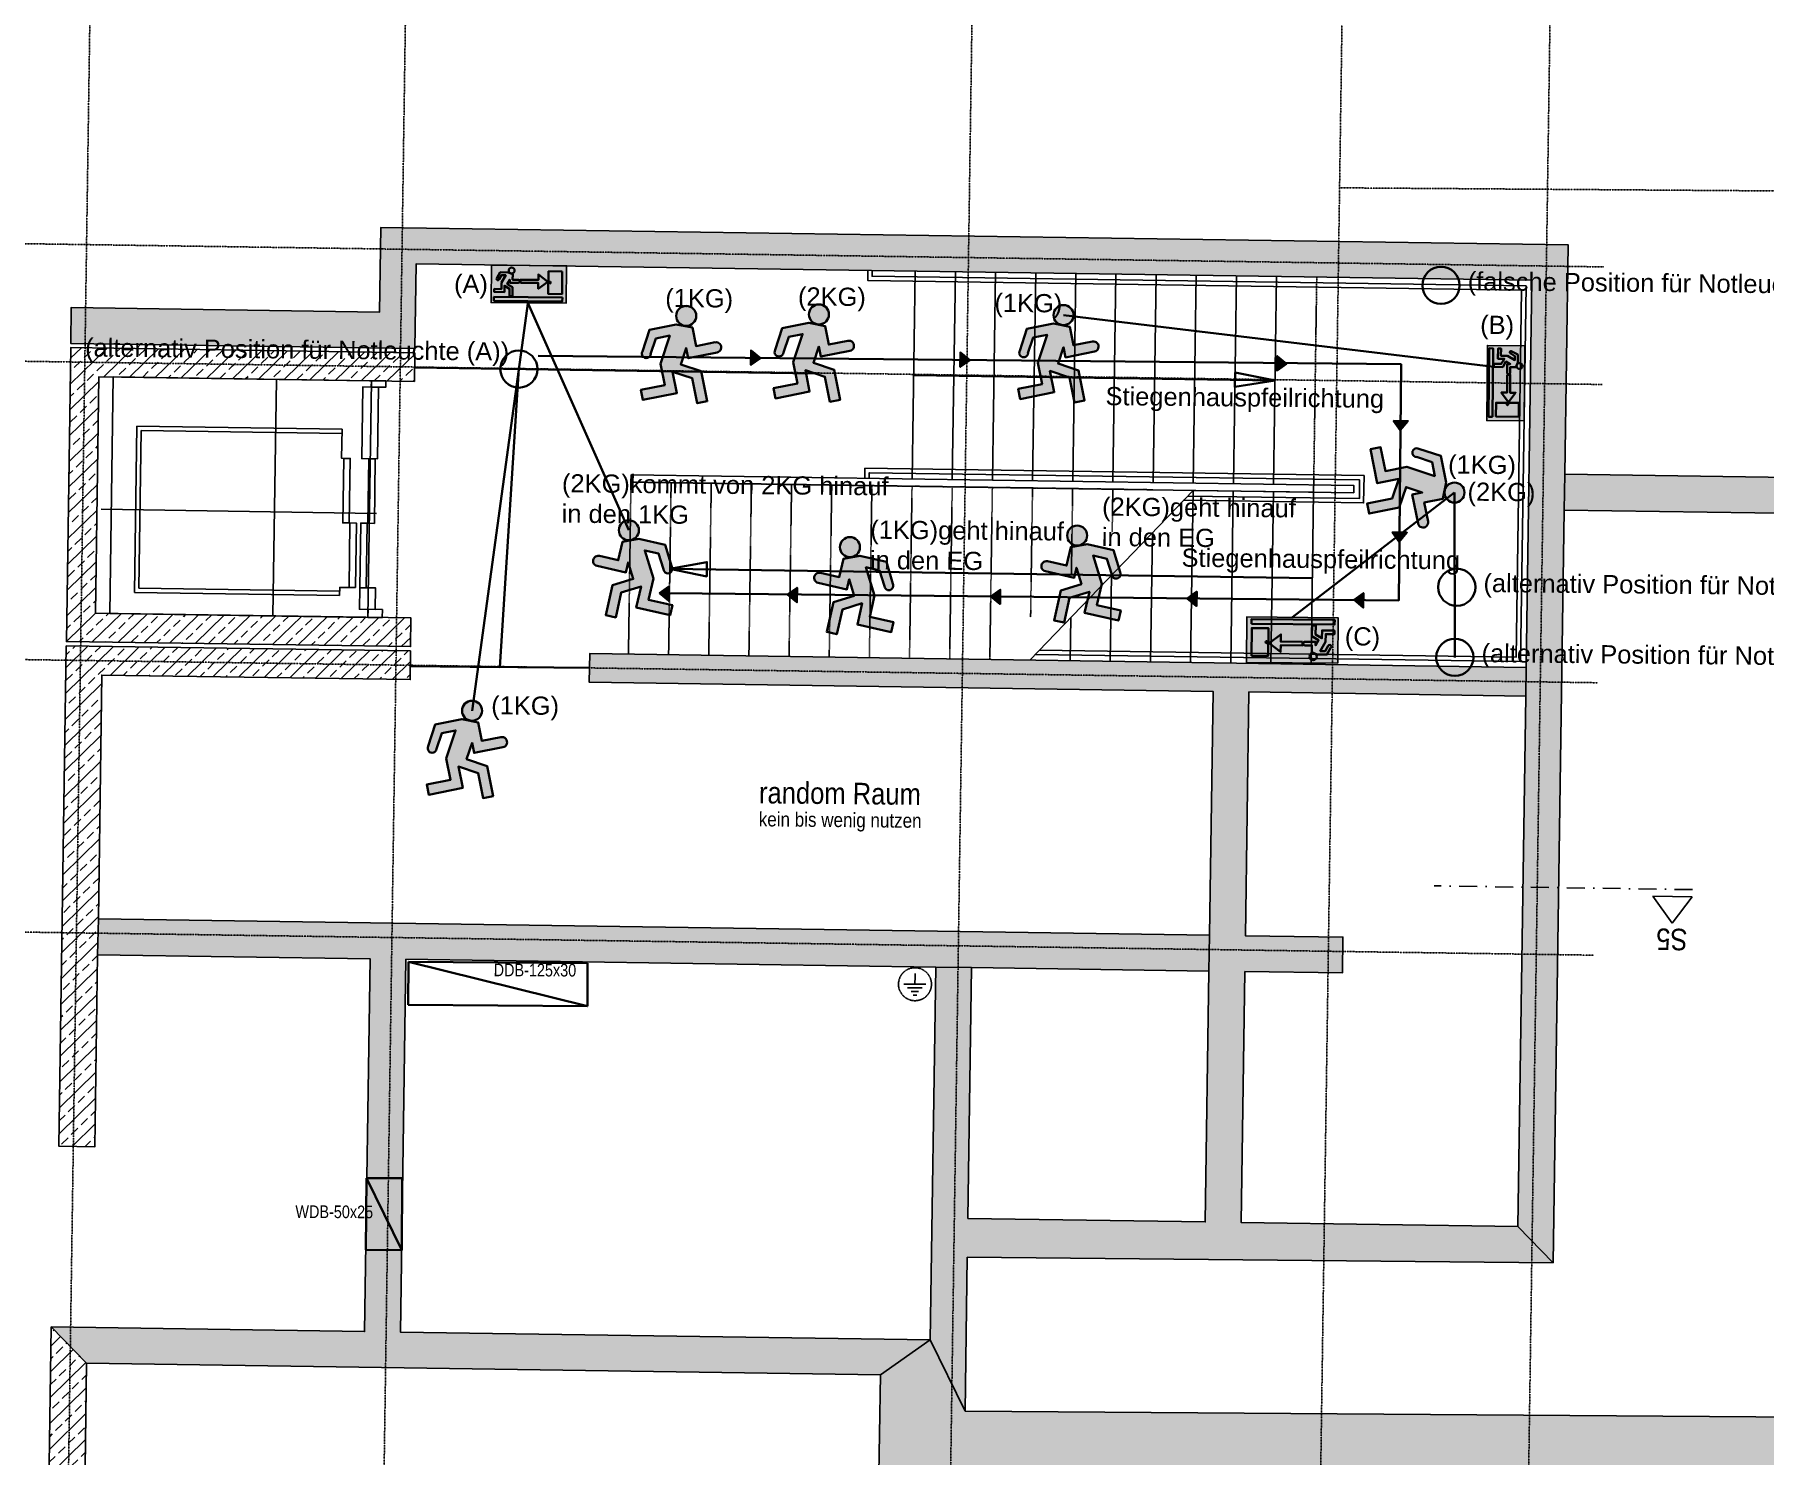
# Model space of a CAD drawing. Header units: millimetres. Extents: x 129024 to 200890, y -97881 to 32593.
# Drawn here: x 139600 to 151662, y -20079 to -10172 of the extents above; entities that cross this region are included whole.
import ezdxf
from ezdxf.enums import TextEntityAlignment as Align

# ---------------------------------------------------------------- set-up
doc = ezdxf.new("R2010")
doc.units = ezdxf.units.MM
for name, pattern in [('ACAD_ISO08W100', [36, 24, -3, 6, -3]), ('DASHDOT', [1, 0.5, -0.25, 0, -0.25]), ('HIDDEN', [0.375, 0.25, -0.125]), ('HIDDEN2', [0.1875, 0.125, -0.0625]), ('STRICHPUNKT', [1, 0.5, -0.25, 0, -0.25]), ('STRICHPUNKTX2', [2, 1, -0.5, 0, -0.5])]:
    doc.linetypes.add(name, pattern=pattern)
for name, color, linetype in [('00-AUF---------M0', 8, 'Continuous'), ('00_HLP---------M0', 6, 'Continuous'), ('01-SCH-G00-Lk2-M0', 8, 'STRICHPUNKTX2'), ('01-TXT---------M0', 1, 'Continuous'), ('01-TXT---------PP', 1, 'Continuous'), ('01-TXT-G00-Lk2-M0', 1, 'Continuous'), ('02-AXO-G00-Lk2-M0', 8, 'STRICHPUNKT'), ('02-DIM-G00-Lk2-ACHSEN', 251, 'Continuous'), ('02-FIL-G00-Lk2-STB', 8, 'Continuous'), ('02-TWA-G00-Lk2-M0', 4, 'Continuous'), ('06-SYM-G00-Lk2-M0', 8, 'Continuous'), ('07-TXT---------M0', 8, 'Continuous')]:
    doc.layers.add(name, color=color, linetype=linetype)
doc.layers.add('E_Bauangaben', color=242, linetype='Continuous', true_color=0xcb1042)
doc.layers.add('E_ERDUNG', color=150, linetype='ACAD_ISO08W100', true_color=0x0f87ff)
doc.styles.add('0.EG (1)$0$ERSTELLTER_STIL_2', font='ARIALN.TTF')
doc.styles.add('ARIAL', font='arial.ttf', dxfattribs={"width": 0.85})
doc.styles.add('ET_LEGENDE - Wohnung$0$ROMANS', font='romans.shx', dxfattribs={"width": 0.6})
doc.styles.get("Standard").update_dxf_attribs({"font": 'arial.ttf'})
doc.dimstyles.new('pp chromy&schneider', dxfattribs={"dimscale": 0.005, "dimtxt": 25, "dimasz": 10, "dimexe": 0, "dimexo": 0, "dimgap": 5, "dimtad": 1, "dimdec": 1, "dimlfac": 100, "dimrnd": 0.1, "dimzin": 9, "dimdsep": 46, "dimtxsty": 'ARIAL', "dimblk": 'c&s kote', "dimcen": 0, "dimse1": 1, "dimse2": 1, "dimclrd": 8, "dimclrt": 8, "dimadec": 0, "dimazin": 0, "dimtfac": 0.75, "dimtdec": 1, "dimtix": 1, "dimtmove": 2, "dimatfit": 0, "dimldrblk": 'NONE', "dimfxl": 1, "dimtolj": 1, "dimlwd": -1, "dimarcsym": 0})
pattern_1 = [(44.45009, (103083.84, -85315.77), (-88.93653, 90.66032), []), (44.45009, (103173.64, -85316.63), (-88.93653, 90.66032), [63.5, -31.75])]

# ---------------------------------------------------------------- blocks, each defined once
blk = doc.blocks.new('*U240')
for p, q in [((-98, 0), (98, 0)), ((0, 0), (0, 98)), ((-65, -33), (65, -33)), ((-33, -65), (33, -65)), ((-16, -98), (16, -98))]:
    blk.add_line(p, q)
blk.add_ellipse((0, 0), major_axis=(-104, 104), ratio=1, start_param=3.926991, end_param=10.210176)
at = {"style": 'ET_LEGENDE - Wohnung$0$ROMANS', "width": 0.6, "flags": 1}
for tag, p in [('RAUMBUCHNUMMER', (0, -425)), ('ANLAGE', (0, -575))]:
    blk.add_attdef(tag, text='', height=100, dxfattribs=at).set_placement(p, align=Align.MIDDLE)
for tag, p in [('TEILANLAGE_NR', (0, -725)), ('KOMPONENTE', (0, -875)), ('KOMPONENTE_NR', (0, -1025)), ('BEZEICHNUNG', (0, -1175)), ('TYP', (0, -1325)), ('HERSTELLER', (0, -1475)), ('MODEL', (0, -1625)), ('LEISTUNG_MAX', (0, -1775)), ('SPEZIFISCH_1', (0, -1925)), ('SPEZIFISCH_2', (0, -2075)), ('SPEZIFISCH_3', (0, -2225)), ('SPEZIFISCH_4', (0, -2375)), ('SPEZIFISCH_5', (0, -2525)), ('GEWERKE_CODE', (0, -2675)), ('LV_POS', (0, -2825)), ('ZAEHLER', (0, -2975)), ('PLATZHALTER_1', (0, -3125)), ('PLATZHALTER_2', (0, -3275)), ('PLATZHALTER_3', (0, -3425)), ('JOBLISTE_VDMA', (0, -3575)), ('ET_SPEZIFISCH_1', (0, -3725)), ('ET_SPEZIFISCH_2', (0, -3875)), ('ET_SPEZIFISCH_3', (0, -4025)), ('ET_SPEZIFISCH_4', (0, -4175)), ('ET_SPEZIFISCH_5', (0, -4325)), ('ET_SPEZIFISCH_6', (0, -4475)), ('ET_SPEZIFISCH_7', (0, -4625))]:
    blk.add_attdef(tag, text='', height=100, dxfattribs=at).set_placement(p, align=Align.MIDDLE_CENTER)
blk = doc.blocks.new('LIFT')
at = {"layer": '00-AUF---------M0'}
for p, q in [((1.5, 1.73), (0.34, 1.73)), ((0.34, 1.73), (0.34, 0.3)), ((1.47, 1.7), (0.37, 1.7)), ((0.37, 1.7), (0.37, 0.3)), ((1.47, 0.3), (1.47, 1.7)), ((1.5, 0.3), (1.5, 1.73))]:
    blk.add_line(p, q, dxfattribs=at)
for points in [[(0.34, 0.3), (0.544, 0.3), (0.544, 0.29)], [(1.5, 0.3), (1.444, 0.3), (1.444, 0.19)]]:
    blk.add_lwpolyline(points, dxfattribs=at)
for points in [[(0.994, 0.24), (0.994, 0.285), (0.544, 0.285), (0.544, 0.24)], [(0.044, 0.05), (0.544, 0.05), (0.544, 0.16), (0.044, 0.16)], [(1.444, 0.19), (1.444, 0.235), (0.994, 0.235), (0.994, 0.19)], [(1.444, 0.115), (1.444, 0.16), (0.994, 0.16), (0.994, 0.115)], [(1.594, 0.05), (1.444, 0.05), (1.444, 0.16), (1.594, 0.16), (1.594, 0.05)], [(0, 0.1), (0, 0), (0.044, 0), (0.044, 0.1)], [(0.994, 0.065), (0.994, 0.11), (0.544, 0.11), (0.544, 0.065)], [(1.65, 0.1), (1.65, 0), (1.594, 0), (1.594, 0.1)]]:
    blk.add_lwpolyline(points, close=True, dxfattribs=at)
at = {"layer": '00_HLP---------M0'}
for points in [[(0.924, 0.05), (0.924, 1.97)], [(1.65, 1.9), (1.65, 0.1), (0, 0.1), (0, 1.9), (1.65, 1.9)], [(1.65, 0.763), (0, 0.763)]]:
    blk.add_lwpolyline(points, dxfattribs=at)
blk = doc.blocks.new('schnittführung')
at = {"color": 4, "linetype": 'DASHDOT', "ltscale": 0.25}
blk.add_line((0.237, -0.138), (0.237, 1.662), dxfattribs=at)
blk.add_line((0.237, -0.138), (0.237, 1.662), dxfattribs=at)
blk.add_line((0.237, -0.138), (0.237, 1.662), dxfattribs=at)
at = {"color": 4}
blk.add_lwpolyline([(0.187, 0.138), (0.187, -0.138), (0, 0)], close=True, dxfattribs=at)
at = {"layer": '07-TXT---------M0', "color": 9, "style": 'ARIAL', "text_generation_flag": 6, "width": 0.85}
blk.add_attdef('SCHNITT', text='', height=0.15, rotation=270, dxfattribs=at).set_placement((-0.037, 0), align=Align.CENTER)
blk = doc.blocks.new('c&s kote')
at = {"color": 8}
for p, q in [((0, -2), (0, 2)), ((0, 2), (0, -2)), ((-2, 0), (2, 0)), ((2, 0), (-2, 0))]:
    blk.add_line(p, q, dxfattribs=at)
blk.add_circle((0, 0), 0.5, dxfattribs=at)
blk = doc.blocks.new('*D556')
at = {"layer": '02-DIM-G00-Lk2-ACHSEN', "color": 8, "transparency": 16777216}
blk.add_arc((134769, -7753), 778, 89.1613, 179.8904, dxfattribs=at)
at = {"layer": 'Defpoints', "color": 0, "transparency": 16777216}
for p in [(134807, -5192), (134387, -7075), (129580, -7743), (150601, -7782), (134478, -27590)]:
    blk.add_point(p, dxfattribs=at)
at = {"layer": '02-DIM-G00-Lk2-ACHSEN', "color": 8, "transparency": 16777216, "xscale": 0.05, "yscale": 0.05, "zscale": 0.05}
for p, rotation in [((134781, -6975), 359.1594775496826), ((133991, -7752), 269.8922559769716)]:
    blk.add_blockref('c&s kote', p, dxfattribs=dict(at, rotation=rotation))
at = {"layer": '02-DIM-G00-Lk2-ACHSEN', "color": 8, "transparency": 16777216, "insert": (134224, -7198), "char_height": 0.125, "attachment_point": 5, "rotation": 44.5259, "style": 'ARIAL'}
blk.add_mtext('\\A1;90.74°', dxfattribs=at)
blk = doc.blocks.new('_None')
blk = doc.blocks.new('*D557')
at = {"layer": '02-DIM-G00-Lk2-ACHSEN', "color": 8, "transparency": 16777216}
blk.add_arc((134512, -25223), 1076, 179.4672, 269.155, dxfattribs=at)
at = {"layer": 'Defpoints', "color": 0, "transparency": 16777216}
for p in [(134807, -5192), (129324, -25175), (146912, -25339), (133575, -25751), (134478, -27590)]:
    blk.add_point(p, dxfattribs=at)
at = {"layer": '02-DIM-G00-Lk2-ACHSEN', "color": 8, "transparency": 16777216, "xscale": 0.05, "yscale": 0.05, "zscale": 0.05}
for p, rotation in [((133437, -25213), 89.46587389638569), ((134497, -26299), 359.1563055317068)]:
    blk.add_blockref('c&s kote', p, dxfattribs=dict(at, rotation=rotation))
at = {"layer": '02-DIM-G00-Lk2-ACHSEN', "color": 8, "transparency": 16777216, "insert": (133743, -25975), "char_height": 0.125, "attachment_point": 5, "rotation": 314.3111, "style": 'ARIAL'}
blk.add_mtext('\\A1;89.69°', dxfattribs=at)
blk = doc.blocks.new('*D558')
at = {"layer": '02-DIM-G00-Lk2-ACHSEN', "color": 8, "transparency": 16777216}
blk.add_arc((134713, -11559), 799, 89.1612, 179.1541, dxfattribs=at)
at = {"layer": 'Defpoints', "color": 0, "transparency": 16777216}
for p in [(134807, -5192), (134324, -10861), (129525, -11483), (150542, -11792), (134478, -27590)]:
    blk.add_point(p, dxfattribs=at)
at = {"layer": '02-DIM-G00-Lk2-ACHSEN', "color": 8, "transparency": 16777216, "xscale": 0.05, "yscale": 0.05, "zscale": 0.05}
for p, rotation in [((134725, -10760), 359.1594284447837), ((133914, -11547), 269.1558450932124)]:
    blk.add_blockref('c&s kote', p, dxfattribs=dict(at, rotation=rotation))
at = {"layer": '02-DIM-G00-Lk2-ACHSEN', "color": 8, "transparency": 16777216, "insert": (134156, -10985), "char_height": 0.125, "attachment_point": 5, "rotation": 44.1576, "style": 'ARIAL'}
blk.add_mtext('\\A1;90.00°', dxfattribs=at)
blk = doc.blocks.new('*D522')
at = {"layer": '02-DIM-G00-Lk2-ACHSEN', "color": 8, "transparency": 16777216}
blk.add_arc((171470, -9952), 842, 359.5958, 89.1022, dxfattribs=at)
at = {"layer": 'Defpoints', "color": 0, "transparency": 16777216}
for p in [(171537, -5652), (172204, -9538), (148721, -9790), (174038, -9970), (171269, -22851)]:
    blk.add_point(p, dxfattribs=at)
at = {"layer": '02-DIM-G00-Lk2-ACHSEN', "color": 8, "transparency": 16777216, "xscale": 0.05, "yscale": 0.05, "zscale": 0.05}
for p, rotation in [((171483, -9110), 179.103852686887), ((172312, -9958), 269.5940915362349)]:
    blk.add_blockref('c&s kote', p, dxfattribs=dict(at, rotation=rotation))
at = {"layer": '02-DIM-G00-Lk2-ACHSEN', "color": 8, "transparency": 16777216, "insert": (172072, -9363), "char_height": 0.125, "attachment_point": 5, "rotation": 314.349, "style": 'ARIAL'}
blk.add_mtext('\\A1;89.51°', dxfattribs=at)
blk = doc.blocks.new('*D523')
at = {"layer": '02-DIM-G00-Lk2-ACHSEN', "color": 8, "transparency": 16777216}
blk.add_arc((167569, -11374), 501, 359.5981, 89.5867, dxfattribs=at)
at = {"layer": 'Defpoints', "color": 0, "transparency": 16777216}
for p in [(167610, -5625), (168004, -11127), (148700, -11240), (174028, -11420), (167487, -22824)]:
    blk.add_point(p, dxfattribs=at)
at = {"layer": '02-DIM-G00-Lk2-ACHSEN', "color": 8, "transparency": 16777216, "xscale": 0.05, "yscale": 0.05, "zscale": 0.05}
for p, rotation in [((167572, -10873), 179.5895318791225), ((168070, -11378), 269.5952504279367)]:
    blk.add_blockref('c&s kote', p, dxfattribs=dict(at, rotation=rotation))
at = {"layer": '02-DIM-G00-Lk2-ACHSEN', "color": 8, "transparency": 16777216, "insert": (167926, -11023), "char_height": 0.125, "attachment_point": 5, "rotation": 314.5924, "style": 'ARIAL'}
blk.add_mtext('\\A1;90.00°', dxfattribs=at)
blk = doc.blocks.new('9809550')
at = {"color": 18, "lineweight": 30, "true_color": 0x000000}
for points in [[(423921.7, 99168.8), (423956.8, 99168.8), (423956.8, 99202.9), (423984.5, 99214.5), (424033.7, 99214.5), (424053.8, 99178.3)], [(424040.2, 99170.9), (424025.2, 99196.7), (423999.7, 99196.8), (424026.2, 99150.3), (424026.2, 99110.9), (424070.2, 99110.9), (424070.2, 99092.3), (424007.5, 99092.3), (424007.5, 99131.7), (423975, 99113.1), (423975, 99067), (423956.5, 99067), (423956.5, 99122.4), (423990.5, 99141.9), (423975.1, 99168.8), (423975.1, 99150.2), (423921.7, 99150.3)]]:
    blk.add_lwpolyline(points, dxfattribs=at)
blk.add_circle((423963.6, 99225.9), 18.1, dxfattribs=at)
for centre, radius, start, end in [((423921.7, 99159.5), 9.27, 89.9849, 270.0151), ((424047.8, 99173.1), 7.96, 195.7299, 41.4005)]:
    blk.add_arc(centre, radius, start, end, dxfattribs=at)
blk = doc.blocks.new('595995')
blk.add_hatch(color=256).paths.add_polyline_path([(423732.4, 99468.9), (423791.5, 99424.8), (423791.5, 99458.8), (423902.8, 99458.8), (423902.6, 99477.2), (423791.8, 99477.2), (423791.8, 99513.6)])
at = {"color": 18, "lineweight": 30, "true_color": 0x000000}
blk.add_lwpolyline([(423902.6, 99477.2), (423791.8, 99477.2), (423791.8, 99513.6), (423732.4, 99468.9), (423791.5, 99424.8), (423791.5, 99458.8), (423902.8, 99458.8), (423902.6, 99477.2)], dxfattribs=at)
blk = doc.blocks.new('RIVO-RZ-ARR_right')
h = blk.add_hatch(color=100)
h.paths.add_polyline_path([(423617.7, 99567.6), (423617.7, 99335.8), (424081.3, 99335.8), (424081.3, 99567.6)])
h.paths.add_polyline_path([(423908.3, 99478.6), (423908.3, 99512.6), (423967.3, 99468.5), (423907.9, 99423.9), (423907.9, 99460.2), (423797.1, 99460.2), (423797, 99478.6)], flags=16)
h.paths.add_polyline_path([(423735.7, 99518.5), (423749.5, 99512.3), (423749.5, 99478.1), (423784.5, 99478.1, -0.998804), (423784.6, 99459.6), (423731.2, 99459.5), (423731.2, 99478.1), (423715.7, 99451.2), (423749.8, 99431.8), (423749.8, 99376.3), (423731.3, 99376.3), (423731.3, 99422.4), (423698.8, 99441), (423698.8, 99401.6), (423636.1, 99401.6), (423636.1, 99420.2), (423680.1, 99420.2), (423680.1, 99459.6), (423706.5, 99506.1), (423681.1, 99506), (423666.1, 99480.2, -1.008523), (423650.8, 99484.7), (423672.6, 99523.9), (423721.8, 99523.9), (423735.7, 99518.5, -0.302406), (423724.6, 99535.2, -1), (423760.8, 99535.2, -0.535619)], flags=16)
h.paths.add_polyline_path([(424057.5, 99371.2), (424057.5, 99347.4), (423635.1, 99347.4), (423635.1, 99371.2)], flags=16)
h.paths.add_polyline_path([(423970.6, 99533.1), (424055.7, 99533.1), (424055.7, 99392.7), (423970.6, 99392.7)], flags=16)
h = blk.add_hatch(color=256)
h.paths.add_polyline_path([(423706.5, 99506.1), (423680.1, 99459.6), (423680.1, 99420.2), (423636.1, 99420.2), (423636.1, 99401.6), (423698.8, 99401.6), (423698.8, 99441), (423731.3, 99422.4), (423731.3, 99376.3), (423749.8, 99376.3), (423749.8, 99431.8), (423715.7, 99451.2), (423731.2, 99478.1), (423731.2, 99459.5), (423784.6, 99459.6, 0.998804), (423784.5, 99478.1), (423749.5, 99478.1), (423749.5, 99512.3), (423721.8, 99523.9), (423672.6, 99523.9), (423652.5, 99487.7, 1.25347), (423666.1, 99480.2), (423681.1, 99506)])
h.paths.add_polyline_path([(423760.8, 99535.2, 1), (423724.6, 99535.2, 1)])
for points in [[(424055.7, 99533.1), (423970.6, 99533.1), (423970.6, 99392.7), (424055.7, 99392.7)], [(424057.5, 99347.4), (424057.5, 99371.2), (423635.1, 99371.2), (423635.1, 99347.4)]]:
    blk.add_hatch(color=256).paths.add_polyline_path(points)
blk.add_lwpolyline([(423617.7, 99567.6), (424081.3, 99567.6), (424081.3, 99335.8), (423617.7, 99335.8)], close=True)
at = {"color": 18, "lineweight": 30, "true_color": 0x000000}
for points in [[(424055.7, 99533.1), (423970.6, 99533.1), (423970.6, 99392.7), (424055.7, 99392.7)], [(424057.5, 99371.2), (423635.1, 99371.2), (423635.1, 99347.4), (424057.5, 99347.4)]]:
    blk.add_lwpolyline(points, close=True, dxfattribs=at)
blk.add_circle((423980.2, 99463.1), 5, dxfattribs=at)
at = {"xscale": -1, "rotation": 359.9999999997448}
blk.add_blockref('9809550', (847706.3, 309.3), dxfattribs=at)
at = {"rotation": 180.0000000000325}
blk.add_blockref('595995', (847699.7, 198937.4), dxfattribs=at)
blk = doc.blocks.new('750298750')
h = blk.add_hatch(color=3)
h.paths.add_polyline_path([(426943.6, 99576.9), (426968.1, 99576.8), (426982.5, 99552, 1.25347), (426995.6, 99559.2), (426976.3, 99594), (426929, 99594), (426902.3, 99582.8), (426902.3, 99550), (426868.6, 99550, 1), (426868.6, 99532.2), (426919.9, 99532.1), (426919.9, 99550), (426934.8, 99524.1), (426902.1, 99505.4), (426902.1, 99452.1), (426919.8, 99452.1), (426919.8, 99496.4), (426951.1, 99514.3), (426951.1, 99476.4), (427011.4, 99476.4), (427011.4, 99494.3), (426969.1, 99494.3), (426969.1, 99532.2)])
h.paths.add_polyline_path([(426891.5, 99604.9, 1), (426926.3, 99604.9, 1)])
at = {"xscale": 0.9619413167778113, "yscale": 0.9619413167778113, "zscale": 0.9619413167778113}
blk.add_blockref('9809550', (19080.8, 4155.4), dxfattribs=at)
blk = doc.blocks.new('Fluchtwegpfeil')
at = {"lineweight": 30}
h = blk.add_hatch(color=100, dxfattribs=at)
h.dxf.hatch_style = 1
h.paths.add_polyline_path([(178498, 33031), (178498, 32977), (178563, 32977), (178563, 32978)])
h.paths.add_polyline_path([(178563, 32977), (178498, 32977), (178498, 32930)])
at = {"color": 100, "lineweight": 30}
blk.add_lwpolyline([(178563, 32978), (178498, 33031), (178498, 32930), (178563, 32978)], dxfattribs=at)
blk = doc.blocks.new('01-SQM')
at = {"layer": '01-TXT---------M0', "color": 1, "style": 'ARIAL', "width": 0.85}
blk.add_attdef('ROOM', (0, 0), '', height=0.15, dxfattribs=at)
blk.add_attdef('AREA', text='', height=0.1, dxfattribs=at).set_placement((0, -0.06), align=Align.TOP_LEFT)
at = {"layer": '01-TXT---------PP', "color": 1, "style": 'ARIAL', "width": 0.85}
blk.add_attdef('NR', text='', height=0.15, dxfattribs=at).set_placement((-0.117, 0), align=Align.RIGHT)
blk.add_attdef('FLOOR', text='', height=0.1, dxfattribs=at).set_placement((0, -0.26), align=Align.TOP_LEFT)

msp = doc.modelspace()

# ---------------------------------------------------------------- hatches: boundary and pattern name
at = {"lineweight": 30}
h = msp.add_hatch(color=100, dxfattribs=at)
h.dxf.hatch_style = 1
h.paths.add_polyline_path([(144596.5315, -12373.4551), (144596.0165, -12427.1196), (144661.0557, -12427.7439), (144661.7943, -12427.2145)])
h.paths.add_polyline_path([(144661.0557, -12427.7439), (144596.0165, -12427.1196), (144595.5599, -12474.6857)])
h = msp.add_hatch(color=100, dxfattribs=at)
h.dxf.hatch_style = 1
h.paths.add_polyline_path([(146056.0922, -12387.4641), (146055.5771, -12441.1286), (146120.6163, -12441.7529), (146121.3549, -12441.2235)])
h.paths.add_polyline_path([(146120.6163, -12441.7529), (146055.5771, -12441.1286), (146055.1205, -12488.6947)])
h = msp.add_hatch(color=100, dxfattribs=at)
h.dxf.hatch_style = 1
h.paths.add_polyline_path([(148265.1384, -12413.3807), (148264.6233, -12467.0453), (148329.6625, -12467.6695), (148330.4011, -12467.1402)])
h.paths.add_polyline_path([(148329.6625, -12467.6695), (148264.6233, -12467.0453), (148264.1667, -12514.6113)])
at = {"layer": '02-FIL-G00-Lk2-STB'}
h = msp.add_hatch(dxfattribs=at)
h.set_pattern_fill('ANSI33', color=256, scale=20, angle=106.49662873, style=0)
h.set_pattern_definition(pattern_1)
h.paths.add_polyline_path([(153377.0082, -10173.4016), (153127.0102, -10171.6231), (153104.9017, -13279.5523), (150270.3562, -13237.8758), (150266.6808, -13487.8488), (153103.1233, -13529.5532), (153065.8347, -18771.4437), (158715.6904, -18811.638), (158717.4692, -18561.6062), (153317.6055, -18523.139)])
h = msp.add_hatch(dxfattribs=at)
h.set_pattern_fill('ANSI33', color=256, scale=20, angle=106.49662873, style=0)
h.set_pattern_definition(pattern_1)
h.paths.add_polyline_path([(150270.3562, -13237.8758), (150293.8786, -11638.0487), (142014.7734, -11516.3204), (142006.0995, -12106.2567), (139856.3319, -12074.6485), (139852.6565, -12324.6215), (142252.3972, -12359.905), (142261.071, -11769.9688), (150040.2302, -11884.3463), (150000.5362, -14584.0545), (149997.5959, -14784.0329), (149943.2004, -18483.633), (150189.4981, -18737.2814), (150266.6808, -13487.8488)])
h = msp.add_hatch(dxfattribs=at)
h.set_pattern_fill('ANSI33', color=256, scale=20, angle=106.49662873, style=0)
h.set_pattern_definition([(44.15764, (106464.34, -63081.65), (-88.47263, 91.11309), []), (44.15764, (106554.14, -63082.97), (-88.47263, 91.11309), [63.5, -31.75])])
h.paths.add_polyline_path([(142251.9561, -12389.9018), (139852.2155, -12354.6182), (139822.0774, -14404.3967), (142221.8181, -14439.6802), (142224.7584, -14239.7019), (140024.9961, -14207.3586), (140049.2536, -12557.5369), (142249.0158, -12589.8802)])
h = msp.add_hatch(dxfattribs=at)
h.set_pattern_fill('ANSI33', color=256, scale=20, angle=106.49662873, style=0)
h.set_pattern_definition(pattern_1)
h.paths.add_polyline_path([(140046.4838, -16337.8904), (140068.6676, -14638.0472), (142219.4575, -14669.6652), (142221.377, -14469.677), (139821.6364, -14434.3934), (139770.3282, -17924.0163), (140020.3012, -17927.6916), (140040.0012, -16587.8365)])
h = msp.add_hatch(dxfattribs=at)
h.set_pattern_fill('ANSI33', color=256, scale=20, angle=106.49662873, style=0)
h.set_pattern_definition(pattern_1)
h.paths.add_polyline_path([(150000.5362, -14584.0545), (143471.2419, -14488.0539), (143468.3016, -14688.0322), (147817.7308, -14751.9822), (147792.7382, -16451.7985), (140046.4838, -16337.8904), (140040.0012, -16587.8365), (141939.7959, -16615.7693), (141901.572, -19215.4883), (139716.8081, -19183.3655), (139963.1058, -19437.0139), (145497.5076, -19518.3866), (145845.3999, -19273.4747), (142151.545, -19219.1637), (142189.7688, -16619.4446), (145883.6238, -16673.7557), (145845.3999, -19273.4747), (146088.0688, -19771.7906), (146103.9936, -18698.0684), (150189.4981, -18737.2814), (149943.2004, -18483.633), (148013.3083, -18455.2577), (148039.0359, -16705.4468), (148719.0631, -16715.4453), (148722.7385, -16465.4723), (148042.7112, -16455.4738), (148067.7037, -14755.6576), (149997.5959, -14784.0329)])
h.paths.add_polyline_path([(146133.5968, -16677.431), (147789.0629, -16701.7715), (147763.3353, -18451.5823), (146107.8692, -18427.2419)], flags=16)
h = msp.add_hatch(dxfattribs=at)
h.set_pattern_fill('ANSI33', color=256, scale=20, angle=106.49662873, style=0)
h.set_pattern_definition(pattern_1)
h.paths.add_polyline_path([(139716.8081, -19183.3655), (139686.2291, -21263.1408), (134921.744, -21193.0882), (134918.0687, -21443.0612), (139682.5537, -21513.1137), (139633.0312, -24881.2867), (139883.0239, -24883.6237), (139963.1058, -19437.0139)])
h = msp.add_hatch(dxfattribs=at)
h.set_pattern_fill('ANSI33', color=256, scale=20, angle=106.49662873, style=0)
h.set_pattern_definition(pattern_1)
h.paths.add_polyline_path([(171093.7383, -20449.7389), (171093.8279, -20444.0036), (170903.8365, -19948.3358), (146088.0688, -19771.7906), (145845.3999, -19273.4747), (145497.5076, -19518.3866), (145417.8614, -24935.3632), (145974.4555, -25140.575), (146014.9034, -25140.9531), (146086.396, -20271.6753)])

# ---------------------------------------------------------------- linework, layer by layer
at = {"color": 4, "lineweight": 30}
for points in [[(142650.8548, -14886.4765), (143041.6853, -12029.9309)], [(143743.9808, -13628.2167), (143039.8925, -12043.0337)], [(146775.1231, -12127.8264), (149774.8515, -12489.0066)], [(149500.936, -13365.3245), (148371.3479, -14234.5598)], [(149500.936, -13365.3245), (149503.2804, -14514.3138)]]:
    msp.add_lwpolyline(points, dxfattribs=at)
at = {"color": 100, "lineweight": 30}
for points in [[(143112.8307, -12412.8839), (149128.4019, -12470.6218), (149112.6022, -14116.754), (144022.7581, -14067.9013)], [(144661.7943, -12427.2145), (144596.5315, -12373.4551), (144595.5599, -12474.6857), (144661.7943, -12427.2145)], [(146121.3549, -12441.2235), (146056.0922, -12387.4641), (146055.1205, -12488.6947), (146121.3549, -12441.2235)], [(148330.4011, -12467.1402), (148265.1384, -12413.3807), (148264.1667, -12514.6113), (148330.4011, -12467.1402)]]:
    msp.add_lwpolyline(points, dxfattribs=at)
at = {"color": 2, "lineweight": 30}
for points in [[(143469.7718, -14588.043), (142220.356, -14576.0511), (142845.0639, -14582.047), (142977.2918, -12500.5773)], [(145043.395, -12534.603), (142250.4323, -12493.5378)]]:
    msp.add_lwpolyline(points, dxfattribs=at)
at = {"color": 1, "lineweight": 30}
for points in [[(148249.764, -12583.0993), (147970.9737, -12529.0375), (147968.6149, -12628.9283), (148249.764, -12583.0993), (145730.0364, -12546.0516)], [(144030.0034, -13896.2045), (144286.6659, -13949.9765), (144288.5176, -13850.0749), (144030.0034, -13896.2045), (148509.5192, -13962.0672)]]:
    msp.add_lwpolyline(points, dxfattribs=at)
at = {"color": 2, "lineweight": 30}
for centre in [(149407.0556, -11920.589), (142977.2382, -12504.2241), (149516.875, -14025.2477), (149503.2804, -14514.3138)]:
    msp.add_circle(centre, 129.6381, dxfattribs=at)
at = {"layer": '02-AXO-G00-Lk2-M0'}
for points in [[(140056.4028, -5269.2598), (139727.0896, -27666.839)], [(142256.1651, -5301.6031), (141926.8519, -27699.1823)], [(146205.7382, -5359.674), (145876.425, -27757.2531)], [(148785.4594, -5397.6038), (148456.1461, -27795.183)], [(150235.3026, -5418.9209), (149905.9894, -27816.5001)], [(148699.5559, -11240.1529), (174027.8942, -11420.3447), (174027.8942, -11420.3447)], [(150541.6463, -11791.7079), (129525.4173, -11482.7048)], [(150529.5911, -12611.6193), (129513.3621, -12302.6161)], [(150499.012, -14691.3945), (129482.783, -14382.3914)], [(150471.0792, -16591.1891), (129454.8502, -16282.186)]]:
    msp.add_lwpolyline(points, dxfattribs=at)
at = {"layer": '02-FIL-G00-Lk2-STB'}
for points in [[(150266.6808, -13487.8488), (150270.3562, -13237.8758)], [(150000.5362, -14584.0545), (149997.5959, -14784.0329)], [(140040.0012, -16587.8365), (140046.4838, -16337.8904)], [(147789.0629, -16701.7715), (147791.4623, -16451.7862)], [(146133.5968, -16677.431), (145883.6238, -16673.7557)], [(149943.2004, -18483.633), (150189.4981, -18737.2814)], [(139716.8081, -19183.3655), (139963.1058, -19437.0139)], [(145497.5076, -19518.3866), (145845.3999, -19273.4747)], [(146088.0688, -19771.7906), (145845.3999, -19273.4747)]]:
    msp.add_lwpolyline(points, dxfattribs=at)
at = {"layer": '02-TWA-G00-Lk2-M0'}
for p, q in [((150266.6808, -13487.8488), (150189.4981, -18737.2814)), ((153103.1233, -13529.5532), (150266.6808, -13487.8488)), ((146103.9936, -18698.0684), (146088.0688, -19771.7906)), ((150189.4981, -18737.2814), (146103.9936, -18698.0684)), ((139963.1058, -19437.0139), (139883.0239, -24883.6237)), ((145497.5076, -19518.3866), (139963.1058, -19437.0139)), ((145417.8614, -24935.3632), (145497.5076, -19518.3866)), ((146088.0688, -19771.7906), (170903.8365, -19948.3358))]:
    msp.add_line(p, q, dxfattribs=at)
msp.add_lwpolyline([(139686.2291, -21263.1408), (139716.8081, -19183.3655), (141901.572, -19215.4883), (141939.7959, -16615.7693), (140040.0012, -16587.8365), (140020.3012, -17927.6916), (139770.3282, -17924.0163), (139821.6364, -14434.3934), (142221.377, -14469.677), (142219.4575, -14669.6652), (140068.6676, -14638.0472), (140046.4838, -16337.8904), (147792.7382, -16451.7985), (147817.7308, -14751.9822), (143468.3016, -14688.0322), (143471.2419, -14488.0539), (150000.5362, -14584.0545), (150040.2302, -11884.3463), (142261.071, -11769.9688), (142252.3972, -12359.905), (139852.6565, -12324.6215), (139856.3319, -12074.6485), (142006.0995, -12106.2567), (142014.7734, -11516.3204), (150293.8786, -11638.0487), (150270.3562, -13237.8758), (153104.9017, -13279.5523)], dxfattribs=at)
for points in [[(142251.9561, -12389.9018), (139852.2155, -12354.6182), (139822.0774, -14404.3967), (142221.8181, -14439.6802), (142224.7584, -14239.7019), (140024.9961, -14207.3586), (140049.2536, -12557.5369), (142249.0158, -12589.8802)], [(148067.7037, -14755.6576), (149997.5959, -14784.0329), (149943.2004, -18483.633), (148013.3083, -18455.2577), (148039.0359, -16705.4468), (148719.0631, -16715.4453), (148722.7385, -16465.4723), (148042.7112, -16455.4738), (148067.7037, -14755.6576)], [(145883.6238, -16673.7557), (142189.7688, -16619.4446), (142151.545, -19219.1637), (145845.3999, -19273.4747)], [(146133.5968, -16677.431), (147789.0629, -16701.7715), (147763.3353, -18451.5823), (146107.8692, -18427.2419)]]:
    msp.add_lwpolyline(points, close=True, dxfattribs=at)
at = {"layer": '06-SYM-G00-Lk2-M0'}
for points in [[(145410.7306, -11816.2785), (145409.7015, -11886.2709), (149969.2087, -11953.3097), (149931.5729, -14513.033), (146607.2655, -14464.1555)], [(145440.7274, -11816.7195), (145440.1393, -11856.7152), (149999.6465, -11923.7539), (149961.1286, -14543.4708), (146578.8275, -14493.7406)], [(145719.3778, -13270.9732), (145740.6949, -11821.13)], [(145999.3475, -13275.0897), (146020.6647, -11825.2464)], [(146279.3173, -13279.2061), (146300.6344, -11829.3628)], [(146559.287, -13283.3225), (146580.6042, -11833.4792)], [(146839.2568, -13287.4389), (146860.5739, -11837.5956)], [(147119.2265, -13291.5553), (147140.5436, -11841.712)], [(147399.1962, -13295.6717), (147420.5134, -11845.8284)], [(147679.166, -13299.7882), (147700.4831, -11849.9449)], [(147959.1357, -13303.9046), (147980.4529, -11854.0613)], [(148239.1054, -13308.021), (148260.4226, -11858.1777)], [(147612.0755, -13418.8147), (148867.2732, -13437.2699), (148870.0665, -13247.2905), (145390.4426, -13196.1293), (145389.4135, -13266.1218)], [(147640.5135, -13389.2296), (148837.7175, -13406.8321), (148839.6287, -13276.8462), (145419.9983, -13226.5671), (145419.9983, -13226.5671), (145419.4102, -13266.5628)], [(148518.3401, -13362.132), (147678.4309, -13349.7827), (146540.9102, -14533.1874)], [(147678.4309, -13349.7827), (147660.7891, -14549.6531)], [(147958.4006, -13353.8992), (147940.7589, -14553.7695)], [(148238.3704, -13358.0156), (148220.7286, -14557.8859)], [(148518.3401, -13362.132), (148500.6983, -14562.0023)], [(147394.0507, -13645.6339), (147380.8194, -14545.5366)], [(147109.6705, -13941.4851), (147100.8496, -14541.4202)], [(146825.2903, -14237.3362), (146820.8799, -14537.3038)]]:
    msp.add_lwpolyline(points, dxfattribs=at)
at = {"layer": '06-SYM-G00-Lk2-M0', "linetype": 'HIDDEN'}
msp.add_lwpolyline([(148518.3401, -13362.132), (148540.3923, -11862.2941)], dxfattribs=at)
at = {"layer": '06-SYM-G00-Lk2-M0'}
for points in [[(145730.0364, -12546.0516, 0, 0, 0), (147969.7943, -12578.9829, 100, 0, 0), (148249.764, -12583.0993, 0, 0, 0)], [(148509.5192, -13962.0672, 0, 0, 0), (147389.6403, -13945.6015, 100, 0, 0), (147109.6705, -13941.4851, 0, 0, 0)]]:
    msp.add_lwpolyline(points, format="xyseb", dxfattribs=at)
msp.add_lwpolyline([(143758.8545, -13292.1529), (148798.3099, -13366.2484), (148799.0449, -13316.2538), (143759.5896, -13242.1583), (143758.8545, -13292.1529)], close=True, dxfattribs=at)
at = {"layer": '06-SYM-G00-Lk2-M0', "linetype": 'HIDDEN2'}
for points in [[(143758.8545, -13292.1529), (143741.2128, -14492.0233)], [(147398.4612, -13345.6663), (143758.8545, -13292.1529)], [(144038.8243, -13296.2694), (144021.1825, -14496.1397)], [(144318.794, -13300.3858), (144301.1522, -14500.2561)], [(144598.7638, -13304.5022), (144581.122, -14504.3725)], [(144878.7335, -13308.6186), (144861.0917, -14508.4889)], [(145158.7032, -13312.735), (145141.0615, -14512.6053)], [(145438.673, -13316.8514), (145421.0312, -14516.7217)], [(145718.6427, -13320.9678), (145701.0009, -14520.8382)], [(145998.6125, -13325.0843), (145980.9707, -14524.9546)], [(146278.5822, -13329.2007), (146260.9404, -14529.071)], [(146558.5519, -13333.3171), (146545.3206, -14233.2198)], [(146838.5217, -13337.4335), (146829.7008, -13937.3687)], [(147118.4914, -13341.5499), (147114.081, -13641.5175)]]:
    msp.add_lwpolyline(points, dxfattribs=at)
msp.add_lwpolyline([(146829.7008, -13937.3687, 0, 0, 0), (144287.5979, -13899.9919, 100, 0, 0), (144030.0034, -13896.2045, 0, 0, 0)], format="xyseb", dxfattribs=at)
at = {"layer": 'E_Bauangaben', "color": 1, "lineweight": 30}
for p, q in [((142204.6152, -16938.5437), (142206.6796, -16638.5508)), ((142206.6796, -16638.5508), (143456.65, -16647.1525)), ((142206.6796, -16638.5508), (143454.5856, -16947.1454)), ((143456.65, -16647.1525), (143454.5856, -16947.1454)), ((143454.5856, -16947.1454), (142204.6152, -16938.5437)), ((141914.2014, -18145.4126), (141910.7607, -18645.4008)), ((142164.1955, -18147.133), (141914.2014, -18145.4126)), ((141914.2014, -18145.4126), (142160.7548, -18647.1211)), ((142160.7548, -18647.1211), (142164.1955, -18147.133)), ((141910.7607, -18645.4008), (142160.7548, -18647.1211))]:
    msp.add_line(p, q, dxfattribs=at)

# ---------------------------------------------------------------- block references
for p, xscale, yscale, zscale, rotation in [((-336386.0827, -119561.8504), 1.128648874414126, 1.128648874414126, 1.128648874414126, 359.4500874510329), ((42209.2606, 466830.1267), 1.128648874414126, 1.128648874414126, 1.128648874414126, 269.4500874510303), ((731322.9422, 116499.9925), 1.37235025369437, 1.37235025369437, 1.37235025369437, 179.4500874510146)]:
    msp.add_blockref('RIVO-RZ-ARR_right', p, dxfattribs=dict(xscale=xscale, yscale=yscale, zscale=zscale, rotation=rotation))
at = {"color": 102, "lineweight": 30, "true_color": 0x21de37}
for p, xscale, yscale, zscale, rotation in [((1899741.5898, -68113.5464), -4.0068236436394, 4.006823643639398, 4.006823643639398, 11.30675747754937), ((1900667.1115, -68102.7354), -4.006823643639401, 4.006823643639398, 4.006823643639398, 11.30675747754928), ((1902372.6353, -68107.8803), -4.0068236436394, 4.006823643639398, 4.006823643639398, 11.30675747754937), ((93520.882, -1768962.8367), -4.006823643639401, 4.006823643639398, 4.006823643639398, 281.3067574775435), ((-1612695.4042, -26935.2801), 4.006823643639401, 4.006823643639401, 4.006823643639401, 347.3009667475817), ((-1609569.5314, -26972.1942), 4.006823643639401, 4.006823643639401, 4.006823643639401, 347.3009667475817), ((-1611154.0967, -27052.8402), 4.006823643639401, 4.006823643639401, 4.006823643639401, 347.3009667475817), ((1898248.367, -70866.5304), -4.006823643639401, 4.006823643639398, 4.006823643639398, 11.30675747754928)]:
    msp.add_blockref('750298750', p, dxfattribs=dict(at, xscale=xscale, yscale=yscale, zscale=zscale, rotation=rotation))
at = {"color": 100, "lineweight": 30}
for p, rotation in [((117860.3389, 165940.5075), 269.4500874509953), ((117852.871, 165162.4402), 269.4500874509953), ((322828.6519, 17195.0876), 179.4500874510003), ((323722.4147, 17186.5092), 179.4500874510003), ((325139.7184, 17172.9058), 179.4500874510003), ((326509.3401, 17159.76), 179.4500874510003), ((327671.649, 17148.6041), 179.4500874510003)]:
    msp.add_blockref('Fluchtwegpfeil', p, dxfattribs=dict(at, rotation=rotation))
at = {"layer": '01-SCH-G00-Lk2-M0', "xscale": 1000, "yscale": 1000, "zscale": 1000, "rotation": 89.15763677714243}
msp.add_blockref('schnittführung', (151018.103, -16369.1127), dxfattribs=at).add_auto_attribs({'SCHNITT': 'S5'})
at = {"layer": '01-TXT-G00-Lk2-M0', "xscale": 1000, "yscale": 1000, "zscale": 1000, "rotation": 359.4500874460894}
msp.add_blockref('01-SQM', (144651.057, -15532.4585), dxfattribs=at).add_auto_attribs({'ROOM': 'random Raum', 'AREA': 'kein bis wenig nutzen'})
at = {"layer": '06-SYM-G00-Lk2-M0', "xscale": -1000, "yscale": 1000, "zscale": 1000, "rotation": 89.1576367701853}
msp.add_blockref('LIFT', (142049.0374, -12586.9399), dxfattribs=at)
at = {"layer": 'E_ERDUNG', "xscale": 0.781552838332963, "yscale": 0.781552838332963, "zscale": 0.781552838332963, "rotation": 359.605721898937}
msp.add_blockref('*U240', (145738.9967, -16793.694), dxfattribs=at)

# ---------------------------------------------------------------- texts
at = {"color": 102, "lineweight": 30, "true_color": 0x21de37, "attachment_point": 1, "rotation": 359.45008745}
for s, insert, char_height in [('(A)', (142525.8662, -11845.531), 126.96738), ('(1KG)', (143998.6416, -11944.055), 126.96738), ('(2KG)', (144924.1633, -11933.244), 126.96738), ('(1KG)', (146293.809, -11977.801), 126.96738), ('(B)', (149680.7491, -12131.0684), 126.96738), ('(1KG)', (149457.0991, -13105.1383), 126.96738), ('(2KG)kommt von 2KG hinauf^Jin den 1KG', (143278.4231, -13236.2652), 126.967384), ('(2KG)', (149592.5169, -13294.8397), 126.96738), ('(2KG)geht hinauf^Jin den EG', (147044.4632, -13399.1369), 126.967384), ('(1KG)geht hinauf^Jin den EG', (145428.1663, -13559.8425), 126.967384), ('(C)', (148736.8512, -14303.4746), 126.96738), ('(1KG)', (142785.0314, -14784.4684), 126.96738)]:
    msp.add_mtext_dynamic_manual_height_columns(s, width=26879.974359, gutter_width=634.8369, heights=[0], dxfattribs=dict(at, insert=insert, char_height=char_height))
at = {"color": 2, "lineweight": 30, "char_height": 126.967384, "attachment_point": 1, "rotation": 359.45008745}
for s, insert in [('(falsche Position für Notleuchte (B))', (149593.8237, -11827.2707)), ('(alternativ Position für Notleuchte (A))', (139953.1789, -12289.8272)), ('(alternativ Position für Notleuchte (C))', (149703.6431, -13931.9294)), ('(alternativ Position für Notleuchte (C))', (149690.0485, -14420.9955))]:
    msp.add_mtext_dynamic_manual_height_columns(s, width=26879.974359, gutter_width=634.8369, heights=[0], dxfattribs=dict(at, insert=insert))
at = {"color": 1, "lineweight": 30, "char_height": 126.967384, "attachment_point": 1, "rotation": 359.45008745}
for insert in [(147068.2777, -12628.7745), (147598.4054, -13755.4198)]:
    msp.add_mtext_dynamic_manual_height_columns('Stiegenhauspfeilrichtung', width=26879.974359, gutter_width=634.8369, heights=[0], dxfattribs=dict(at, insert=insert))
at = {"layer": 'E_Bauangaben', "lineweight": 0, "char_height": 87.794655, "attachment_point": 8, "rotation": 359.73916512, "style": '0.EG (1)$0$ERSTELLTER_STIL_2'}
for s, insert in [('\\A1;DDB-125x30', (143088.9705, -16740.2331)), ('\\A1;WDB-50x25', (141689.7227, -18425.6008))]:
    msp.add_mtext(s, dxfattribs=dict(at, insert=insert))

# ---------------------------------------------------------------- dimensions: what is measured, and where the dimension line sits
at = {"layer": '02-DIM-G00-Lk2-ACHSEN'}
for base, line1, line2, picture, middle in [((133574.6867, -25750.8899), ((134806.9702, -5192.0771), (134477.657, -27589.6562)), ((129324.1013, -25174.8125), (146912.0861, -25339.1857)), '*D557', (133742.5824, -25974.8746)), ((134323.8431, -10860.8185), ((150541.6463, -11791.7079), (129525.4173, -11482.7048)), ((134806.9702, -5192.0771), (134477.657, -27589.6562)), '*D558', (134156.3553, -10985.3578)), ((134387.286, -7075.0563), ((129580.3969, -7743.3753), (150600.598, -7782.2282)), ((134806.9702, -5192.0771), (134477.657, -27589.6562)), '*D556', (134223.5954, -7198.1369)), ((168004.4422, -11127.0039), ((148699.5559, -11240.1529), (174027.8942, -11420.3447)), ((167487.3675, -22824.1036), (167609.7292, -5624.5389)), '*D523', (167925.6331, -11022.6247)), ((172203.639, -9538.1895), ((148720.8737, -9790.2679), (174038.2096, -9970.3814)), ((171268.5683, -22851.004), (171537.0771, -5652.479)), '*D522', (172072.4066, -9363.1912))]:
    dim = msp.add_angular_dim_2l(base=base, line1=line1, line2=line2, dimstyle='pp chromy&schneider', override={"dimzin": 8, "dimadec": 2}, dxfattribs=at)
    dim.commit()
    dim.dimension.update_dxf_attribs({"geometry": picture, "text_midpoint": middle})

doc.saveas('drawing.dxf')
